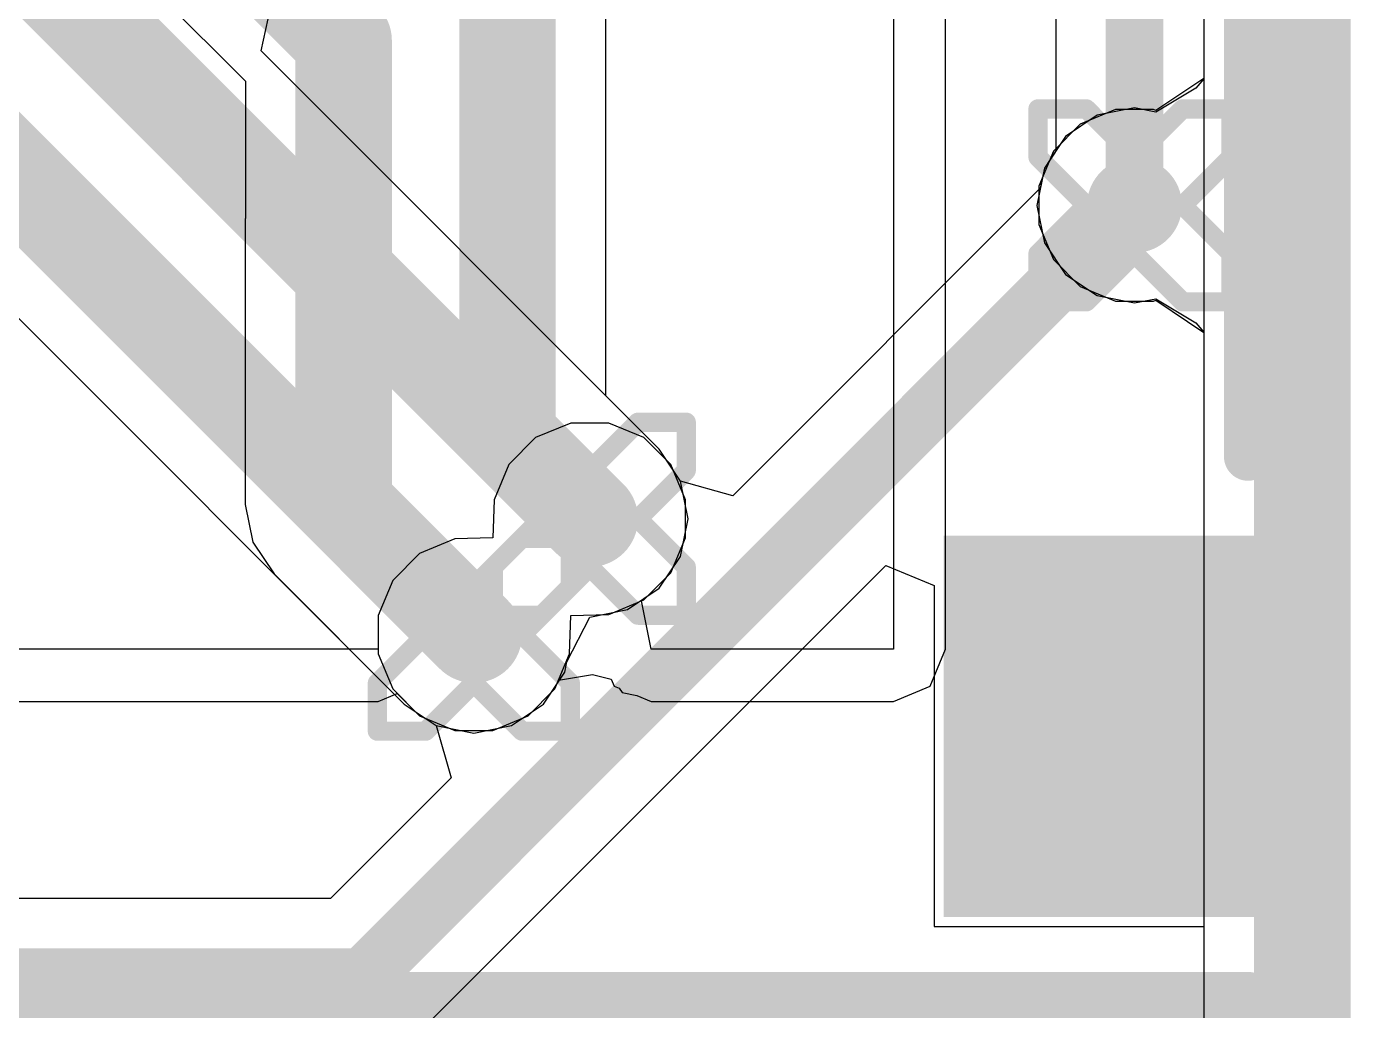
# Model space of a CAD drawing. Header units: inches. Extents: x 3 to 215, y 2 to 215.
# Drawn here: x 3.7501 to 3.8874, y 2.8515 to 2.9535 of the extents above; entities that cross this region are included whole.
import ezdxf

# ---------------------------------------------------------------- set-up
doc = ezdxf.new("R2010")
doc.units = ezdxf.units.IN
doc.header["$MEASUREMENT"] = 0
for name, color, linetype in [('Board_Outline', 56, 'Continuous'), ('Bottom Layer', 5, 'Continuous'), ('Bottom Overlay', 54, 'Continuous'), ('Bottom Paste', 16, 'Continuous'), ('Bottom Solder', 6, 'Continuous'), ('Drill Drawing', 1, 'Continuous'), ('Layer 1', 16, 'Continuous'), ('Layer 2', 76, 'Continuous'), ('Top Layer', 1, 'Continuous'), ('Via Holes', 16, 'Continuous')]:
    doc.layers.add(name, color=color, linetype=linetype)

# ---------------------------------------------------------------- blocks, each defined once
blk = doc.blocks.new('0781710002_B_37')
at = {"layer": 'Bottom Layer'}
blk.add_hatch(color=5, dxfattribs=at).paths.add_polyline_path([(-0.05511805, 0.09005905), (-0.05511805, 0.05856295), (-0.08267715, 0.05856295), (-0.08267715, 0.09005905)])
at = {"layer": 'Bottom Paste'}
blk.add_hatch(color=16, dxfattribs=at).paths.add_polyline_path([(-0.05511805, 0.09005905), (-0.05511805, 0.05856295), (-0.08267715, 0.05856295), (-0.08267715, 0.09005905)])
at = {"layer": 'Bottom Solder'}
blk.add_hatch(color=6, dxfattribs=at).paths.add_polyline_path([(-0.05111805, 0.09405905), (-0.05111805, 0.05456295), (-0.08667715, 0.05456295), (-0.08667715, 0.09405905)])
at = {"layer": 'Bottom Overlay', "const_width": 0.005}
for points in [[(0.0826772, 0.1022638), (-0.0826772, 0.1022638)], [(-0.0826772, 0.0463582), (-0.0826772, -0.0784449)]]:
    blk.add_lwpolyline(points, dxfattribs=at)
at = {"layer": 'Bottom Overlay', "const_width": 0.0025}
for points in [[(-0.0839272, 0.1022638, 1), (-0.0814272, 0.1022638, 1)], [(-0.0839272, 0.0463582, 1), (-0.0814272, 0.0463582, 1)]]:
    blk.add_lwpolyline(points, format="xyb", close=True, dxfattribs=at)

msp = doc.modelspace()

# ---------------------------------------------------------------- hatches: boundary and pattern name
at = {"layer": 'Bottom Layer'}
h = msp.add_hatch(color=5, dxfattribs=at)
edge = h.paths.add_edge_path()
edge.add_arc((3.865, 2.935), 0.0049212, 0, 360)
h = msp.add_hatch(color=5, dxfattribs=at)
edge = h.paths.add_edge_path()
edge.add_arc((3.8085208, 2.9025208), 0.0049212, 0, 360)
h = msp.add_hatch(color=5, dxfattribs=at)
edge = h.paths.add_edge_path()
edge.add_arc((3.7965, 2.8905), 0.0049212, 0, 360)
at = {"layer": 'Layer 1'}
h = msp.add_hatch(color=16, dxfattribs=at)
edge = h.paths.add_edge_path()
edge.add_arc((3.865, 2.935), 0.0049212, 0, 360)
h = msp.add_hatch(color=16, dxfattribs=at)
edge = h.paths.add_edge_path()
edge.add_arc((3.8085208, 2.9025208), 0.0049212, 0, 360)
h = msp.add_hatch(color=16, dxfattribs=at)
edge = h.paths.add_edge_path()
edge.add_arc((3.7965, 2.8905), 0.0049212, 0, 360)
at = {"layer": 'Layer 2'}
h = msp.add_hatch(color=76, dxfattribs=at)
edge = h.paths.add_edge_path()
edge.add_arc((3.865, 2.935), 0.0049212, 0, 360)
h = msp.add_hatch(color=76, dxfattribs=at)
edge = h.paths.add_edge_path()
edge.add_arc((3.8085208, 2.9025208), 0.0049212, 0, 360)
h = msp.add_hatch(color=76, dxfattribs=at)
edge = h.paths.add_edge_path()
edge.add_arc((3.7965, 2.8905), 0.0049212, 0, 360)
at = {"layer": 'Top Layer'}
h = msp.add_hatch(color=1, dxfattribs=at)
edge = h.paths.add_edge_path()
edge.add_arc((3.865, 2.935), 0.0049212, 0, 360)
h = msp.add_hatch(color=1, dxfattribs=at)
edge = h.paths.add_edge_path()
edge.add_arc((3.8085208, 2.9025208), 0.0049212, 0, 360)
h = msp.add_hatch(color=1, dxfattribs=at)
edge = h.paths.add_edge_path()
edge.add_arc((3.7965, 2.8905), 0.0049212, 0, 360)
at = {"layer": 'Via Holes'}
h = msp.add_hatch(color=7, dxfattribs=at)
edge = h.paths.add_edge_path()
edge.add_arc((3.865, 2.935), 0.003937, 0, 360)
h = msp.add_hatch(color=7, dxfattribs=at)
edge = h.paths.add_edge_path()
edge.add_arc((3.8085208, 2.9025208), 0.003937, 0, 360)
h = msp.add_hatch(color=7, dxfattribs=at)
edge = h.paths.add_edge_path()
edge.add_arc((3.7965, 2.8905), 0.003937, 0, 360)

# ---------------------------------------------------------------- linework, layer by layer
at = {"layer": 'Board_Outline', "const_width": 0.01}
msp.add_lwpolyline([(3.8824016, 2.6025984), (3.8824016, 3.39)], dxfattribs=at)
at = {"layer": 'Bottom Layer'}
for p, q in [((3.8722062, 3.007588), (3.8722062, 2.9481307)), ((3.810196, 2.9265832), (3.810196, 2.9591244)), ((3.7628322, 2.9578317), (3.7728043, 2.9478596)), ((3.7728043, 2.9478596), (3.7728043, 2.9336255)), ((3.8722062, 2.9481307), (3.8713517, 2.9471609)), ((3.8713517, 2.9471609), (3.8672061, 2.9446768)), ((3.865, 2.9451156), (3.8611289, 2.9443456)), ((3.8672061, 2.9446768), (3.865, 2.9451156)), ((3.8611289, 2.9443456), (3.8578472, 2.9421528)), ((3.8578472, 2.9421528), (3.8556544, 2.9388711)), ((3.8556544, 2.9388711), (3.8552369, 2.9367722)), ((3.8552369, 2.9367722), (3.8233453, 2.9048807)), ((3.7728043, 2.9336255), (3.7728041, 2.9336245)), ((3.7728041, 2.9336245), (3.7728041, 2.9040002)), ((3.8101958, 2.9265822), (3.810196, 2.9265832)), ((3.8101958, 2.915265), (3.8101958, 2.9265822)), ((3.8157304, 2.9097304), (3.8101958, 2.915265)), ((3.8179406, 2.9064227), (3.8157304, 2.9097304)), ((3.8233453, 2.9048807), (3.8179406, 2.9064227)), ((3.7728041, 2.9040002), (3.7735802, 2.9000984)), ((3.7735802, 2.9000984), (3.7757904, 2.8967906)), ((3.7907677, 2.8492323), (3.8392205, 2.8976851)), ((3.8392205, 2.8976851), (3.8442205, 2.895614)), ((3.7757904, 2.8967906), (3.78929, 2.883291)), ((3.8442205, 2.895614), (3.8442205, 2.860252)), ((3.78929, 2.883291), (3.7892904, 2.8832904)), ((3.7892904, 2.8832904), (3.7925981, 2.8810802)), ((3.7925981, 2.8810802), (3.7941401, 2.8756755)), ((3.7941401, 2.8756755), (3.7816213, 2.8631567)), ((3.7816213, 2.8631567), (3.7439843, 2.8631567)), ((3.8442205, 2.860252), (3.8722062, 2.860252)), ((3.8722062, 2.860252), (3.8722062, 2.8485332))]:
    msp.add_line(p, q, dxfattribs=at)
for points, const_width in [([(3.7700416, 2.9650415), (3.7830002, 2.9520829)], 0.01), ([(3.8000001, 2.9265832), (3.8000001, 2.9591244)], 0.01), ([(3.7830002, 2.9336247), (3.7830002, 2.9520829)], 0.01), ([(3.783, 2.9336245), (3.7830002, 2.9336247)], 0.01), ([(3.783, 2.9040002), (3.783, 2.9336245)], 0.01), ([(3.785, 2.855), (3.865, 2.935)], 0.006), ([(3.7999999, 2.926583), (3.8000001, 2.9265832)], 0.01), ([(3.7999999, 2.9110417), (3.7999999, 2.926583)], 0.01), ([(3.7999999, 2.9110417), (3.8085208, 2.9025208)], 0.01), ([(3.783, 2.9040002), (3.7965, 2.8905002)], 0.01), ([(3.7965, 2.8905), (3.7965, 2.8905002)], 0.01), ([(3.533, 2.855), (3.785, 2.855)], 0.006)]:
    msp.add_lwpolyline(points, dxfattribs=dict(at, const_width=const_width))
for points, const_width in [([(3.7805002, 2.9520829, 1), (3.7855002, 2.9520829, 1)], 0.005), ([(3.7805002, 2.9520829, 1), (3.7855002, 2.9520829, 1)], 0.005), ([(3.7805, 2.9336245, 1), (3.7855, 2.9336245, 1)], 0.005), ([(3.7805, 2.9336245, 1), (3.7855, 2.9336245, 1)], 0.005), ([(3.7805002, 2.9336247, 1), (3.7855002, 2.9336247, 1)], 0.005), ([(3.7805002, 2.9336247, 1), (3.7855002, 2.9336247, 1)], 0.005), ([(3.8635, 2.935, 1), (3.8665, 2.935, 1)], 0.003), ([(3.7974999, 2.926583, 1), (3.8024999, 2.926583, 1)], 0.005), ([(3.7974999, 2.926583, 1), (3.8024999, 2.926583, 1)], 0.005), ([(3.7975001, 2.9265832, 1), (3.8025001, 2.9265832, 1)], 0.005), ([(3.7975001, 2.9265832, 1), (3.8025001, 2.9265832, 1)], 0.005), ([(3.7974999, 2.9110417, 1), (3.8024999, 2.9110417, 1)], 0.005), ([(3.7974999, 2.9110417, 1), (3.8024999, 2.9110417, 1)], 0.005), ([(3.7805, 2.9040002, 1), (3.7855, 2.9040002, 1)], 0.005), ([(3.7805, 2.9040002, 1), (3.7855, 2.9040002, 1)], 0.005), ([(3.8060208, 2.9025208, 1), (3.8110208, 2.9025208, 1)], 0.005), ([(3.794, 2.8905002, 1), (3.799, 2.8905002, 1)], 0.005), ([(3.794, 2.8905002, 1), (3.799, 2.8905002, 1)], 0.005), ([(3.794, 2.8905, 1), (3.799, 2.8905, 1)], 0.005), ([(3.7835, 2.855, 1), (3.7865, 2.855, 1)], 0.003), ([(3.7835, 2.855, 1), (3.7865, 2.855, 1)], 0.003)]:
    msp.add_lwpolyline(points, format="xyb", close=True, dxfattribs=dict(at, const_width=const_width))
at = {"layer": 'Drill Drawing', "const_width": 0.002}
for points in [[(3.855, 2.94), (3.855, 2.945)], [(3.855, 2.945), (3.86, 2.945)], [(3.86, 2.945), (3.865, 2.94)], [(3.865, 2.94), (3.87, 2.945)], [(3.87, 2.945), (3.875, 2.945)], [(3.875, 2.94), (3.875, 2.945)], [(3.855, 2.94), (3.86, 2.935)], [(3.87, 2.935), (3.875, 2.94)], [(3.855, 2.93), (3.86, 2.935)], [(3.87, 2.935), (3.875, 2.93)], [(3.855, 2.925), (3.855, 2.93)], [(3.86, 2.925), (3.865, 2.93)], [(3.865, 2.93), (3.87, 2.925)], [(3.875, 2.925), (3.875, 2.93)], [(3.855, 2.925), (3.86, 2.925)], [(3.87, 2.925), (3.875, 2.925)], [(3.7985208, 2.9075208), (3.7985208, 2.9125208)], [(3.7985208, 2.9125208), (3.8035208, 2.9125208)], [(3.8035208, 2.9125208), (3.8085208, 2.9075208)], [(3.8085208, 2.9075208), (3.8135208, 2.9125208)], [(3.8135208, 2.9125208), (3.8185208, 2.9125208)], [(3.8185208, 2.9075208), (3.8185208, 2.9125208)], [(3.7985208, 2.9075208), (3.8035208, 2.9025208)], [(3.8135208, 2.9025208), (3.8185208, 2.9075208)], [(3.7985208, 2.8975208), (3.8035208, 2.9025208)], [(3.8135208, 2.9025208), (3.8185208, 2.8975208)], [(3.7865, 2.8955), (3.7865, 2.9005)], [(3.7865, 2.9005), (3.7915, 2.9005)], [(3.7915, 2.9005), (3.7965, 2.8955)], [(3.7965, 2.8955), (3.8015, 2.9005)], [(3.8015, 2.9005), (3.8065, 2.9005)], [(3.8065, 2.8955), (3.8065, 2.9005)], [(3.7985208, 2.8925208), (3.7985208, 2.8975208)], [(3.8035208, 2.8925208), (3.8085208, 2.8975208)], [(3.8085208, 2.8975208), (3.8135208, 2.8925208)], [(3.8185208, 2.8925208), (3.8185208, 2.8975208)], [(3.7865, 2.8955), (3.7915, 2.8905)], [(3.8015, 2.8905), (3.8065, 2.8955)], [(3.7985208, 2.8925208), (3.8035208, 2.8925208)], [(3.8135208, 2.8925208), (3.8185208, 2.8925208)], [(3.7865, 2.8855), (3.7915, 2.8905)], [(3.8015, 2.8905), (3.8065, 2.8855)], [(3.7865, 2.8805), (3.7865, 2.8855)], [(3.7915, 2.8805), (3.7965, 2.8855)], [(3.7965, 2.8855), (3.8015, 2.8805)], [(3.8065, 2.8805), (3.8065, 2.8855)], [(3.7865, 2.8805), (3.7915, 2.8805)], [(3.8015, 2.8805), (3.8065, 2.8805)]]:
    msp.add_lwpolyline(points, dxfattribs=at)
at = {"layer": 'Drill Drawing', "const_width": 0.001}
for points in [[(3.8545, 2.945, 1), (3.8555, 2.945, 1)], [(3.8545, 2.945, 1), (3.8555, 2.945, 1)], [(3.8595, 2.945, 1), (3.8605, 2.945, 1)], [(3.8595, 2.945, 1), (3.8605, 2.945, 1)], [(3.8695, 2.945, 1), (3.8705, 2.945, 1)], [(3.8695, 2.945, 1), (3.8705, 2.945, 1)], [(3.8745, 2.945, 1), (3.8755, 2.945, 1)], [(3.8745, 2.945, 1), (3.8755, 2.945, 1)], [(3.8545, 2.94, 1), (3.8555, 2.94, 1)], [(3.8545, 2.94, 1), (3.8555, 2.94, 1)], [(3.8645, 2.94, 1), (3.8655, 2.94, 1)], [(3.8645, 2.94, 1), (3.8655, 2.94, 1)], [(3.8745, 2.94, 1), (3.8755, 2.94, 1)], [(3.8745, 2.94, 1), (3.8755, 2.94, 1)], [(3.8595, 2.935, 1), (3.8605, 2.935, 1)], [(3.8595, 2.935, 1), (3.8605, 2.935, 1)], [(3.8695, 2.935, 1), (3.8705, 2.935, 1)], [(3.8695, 2.935, 1), (3.8705, 2.935, 1)], [(3.8545, 2.93, 1), (3.8555, 2.93, 1)], [(3.8545, 2.93, 1), (3.8555, 2.93, 1)], [(3.8645, 2.93, 1), (3.8655, 2.93, 1)], [(3.8645, 2.93, 1), (3.8655, 2.93, 1)], [(3.8745, 2.93, 1), (3.8755, 2.93, 1)], [(3.8745, 2.93, 1), (3.8755, 2.93, 1)], [(3.8545, 2.925, 1), (3.8555, 2.925, 1)], [(3.8545, 2.925, 1), (3.8555, 2.925, 1)], [(3.8595, 2.925, 1), (3.8605, 2.925, 1)], [(3.8595, 2.925, 1), (3.8605, 2.925, 1)], [(3.8695, 2.925, 1), (3.8705, 2.925, 1)], [(3.8695, 2.925, 1), (3.8705, 2.925, 1)], [(3.8745, 2.925, 1), (3.8755, 2.925, 1)], [(3.8745, 2.925, 1), (3.8755, 2.925, 1)], [(3.7980208, 2.9125208, 1), (3.7990208, 2.9125208, 1)], [(3.7980208, 2.9125208, 1), (3.7990208, 2.9125208, 1)], [(3.8030208, 2.9125208, 1), (3.8040208, 2.9125208, 1)], [(3.8030208, 2.9125208, 1), (3.8040208, 2.9125208, 1)], [(3.8130208, 2.9125208, 1), (3.8140208, 2.9125208, 1)], [(3.8130208, 2.9125208, 1), (3.8140208, 2.9125208, 1)], [(3.8180208, 2.9125208, 1), (3.8190208, 2.9125208, 1)], [(3.8180208, 2.9125208, 1), (3.8190208, 2.9125208, 1)], [(3.7980208, 2.9075208, 1), (3.7990208, 2.9075208, 1)], [(3.7980208, 2.9075208, 1), (3.7990208, 2.9075208, 1)], [(3.8080208, 2.9075208, 1), (3.8090208, 2.9075208, 1)], [(3.8080208, 2.9075208, 1), (3.8090208, 2.9075208, 1)], [(3.8180208, 2.9075208, 1), (3.8190208, 2.9075208, 1)], [(3.8180208, 2.9075208, 1), (3.8190208, 2.9075208, 1)], [(3.8030208, 2.9025208, 1), (3.8040208, 2.9025208, 1)], [(3.8030208, 2.9025208, 1), (3.8040208, 2.9025208, 1)], [(3.8130208, 2.9025208, 1), (3.8140208, 2.9025208, 1)], [(3.8130208, 2.9025208, 1), (3.8140208, 2.9025208, 1)], [(3.786, 2.9005, 1), (3.787, 2.9005, 1)], [(3.786, 2.9005, 1), (3.787, 2.9005, 1)], [(3.791, 2.9005, 1), (3.792, 2.9005, 1)], [(3.791, 2.9005, 1), (3.792, 2.9005, 1)], [(3.801, 2.9005, 1), (3.802, 2.9005, 1)], [(3.801, 2.9005, 1), (3.802, 2.9005, 1)], [(3.806, 2.9005, 1), (3.807, 2.9005, 1)], [(3.806, 2.9005, 1), (3.807, 2.9005, 1)], [(3.7980208, 2.8975208, 1), (3.7990208, 2.8975208, 1)], [(3.7980208, 2.8975208, 1), (3.7990208, 2.8975208, 1)], [(3.8080208, 2.8975208, 1), (3.8090208, 2.8975208, 1)], [(3.8080208, 2.8975208, 1), (3.8090208, 2.8975208, 1)], [(3.8180208, 2.8975208, 1), (3.8190208, 2.8975208, 1)], [(3.8180208, 2.8975208, 1), (3.8190208, 2.8975208, 1)], [(3.786, 2.8955, 1), (3.787, 2.8955, 1)], [(3.786, 2.8955, 1), (3.787, 2.8955, 1)], [(3.796, 2.8955, 1), (3.797, 2.8955, 1)], [(3.796, 2.8955, 1), (3.797, 2.8955, 1)], [(3.806, 2.8955, 1), (3.807, 2.8955, 1)], [(3.806, 2.8955, 1), (3.807, 2.8955, 1)], [(3.7980208, 2.8925208, 1), (3.7990208, 2.8925208, 1)], [(3.7980208, 2.8925208, 1), (3.7990208, 2.8925208, 1)], [(3.8030208, 2.8925208, 1), (3.8040208, 2.8925208, 1)], [(3.8030208, 2.8925208, 1), (3.8040208, 2.8925208, 1)], [(3.8130208, 2.8925208, 1), (3.8140208, 2.8925208, 1)], [(3.8130208, 2.8925208, 1), (3.8140208, 2.8925208, 1)], [(3.8180208, 2.8925208, 1), (3.8190208, 2.8925208, 1)], [(3.8180208, 2.8925208, 1), (3.8190208, 2.8925208, 1)], [(3.791, 2.8905, 1), (3.792, 2.8905, 1)], [(3.791, 2.8905, 1), (3.792, 2.8905, 1)], [(3.801, 2.8905, 1), (3.802, 2.8905, 1)], [(3.801, 2.8905, 1), (3.802, 2.8905, 1)], [(3.786, 2.8855, 1), (3.787, 2.8855, 1)], [(3.786, 2.8855, 1), (3.787, 2.8855, 1)], [(3.796, 2.8855, 1), (3.797, 2.8855, 1)], [(3.796, 2.8855, 1), (3.797, 2.8855, 1)], [(3.806, 2.8855, 1), (3.807, 2.8855, 1)], [(3.806, 2.8855, 1), (3.807, 2.8855, 1)], [(3.786, 2.8805, 1), (3.787, 2.8805, 1)], [(3.786, 2.8805, 1), (3.787, 2.8805, 1)], [(3.791, 2.8805, 1), (3.792, 2.8805, 1)], [(3.791, 2.8805, 1), (3.792, 2.8805, 1)], [(3.801, 2.8805, 1), (3.802, 2.8805, 1)], [(3.801, 2.8805, 1), (3.802, 2.8805, 1)], [(3.806, 2.8805, 1), (3.807, 2.8805, 1)], [(3.806, 2.8805, 1), (3.807, 2.8805, 1)]]:
    msp.add_lwpolyline(points, format="xyb", close=True, dxfattribs=at)
at = {"layer": 'Layer 1'}
for p, q in [((3.84, 3.012), (3.84, 2.889)), ((3.845412, 2.889), (3.845412, 3.007588)), ((3.8722062, 3.007588), (3.8722062, 2.9481658)), ((3.8722062, 2.9481658), (3.8672061, 2.9448248)), ((3.8630265, 2.9449212), (3.8593801, 2.9434108)), ((3.8669735, 2.9449212), (3.8630265, 2.9449212)), ((3.8672061, 2.9448248), (3.8669735, 2.9449212)), ((3.8593801, 2.9434108), (3.8565892, 2.9406199)), ((3.8565892, 2.9406199), (3.8550788, 2.9369735)), ((3.8550788, 2.9369735), (3.8550788, 2.9330265)), ((3.8550788, 2.9330265), (3.8565892, 2.9293801)), ((3.8565892, 2.9293801), (3.8593801, 2.9265892)), ((3.8593801, 2.9265892), (3.8630265, 2.9250788)), ((3.8630265, 2.9250788), (3.8669735, 2.9250788)), ((3.8669735, 2.9250788), (3.8672061, 2.9251752)), ((3.8672061, 2.9251752), (3.8722062, 2.9218342)), ((3.8722062, 2.9218342), (3.8722062, 2.8485332)), ((3.8065473, 2.912442), (3.8029009, 2.9109316)), ((3.8104943, 2.912442), (3.8065473, 2.912442)), ((3.8141407, 2.9109316), (3.8104943, 2.912442)), ((3.8029009, 2.9109316), (3.80011, 2.9081407)), ((3.8169316, 2.9081407), (3.8141407, 2.9109316)), ((3.80011, 2.9081407), (3.7985996, 2.9044943)), ((3.818442, 2.9044943), (3.8169316, 2.9081407)), ((3.7985996, 2.9044943), (3.7984772, 2.9005436)), ((3.818442, 2.9005473), (3.818442, 2.9044943)), ((3.7945264, 2.9004212), (3.7908801, 2.8989108)), ((3.7984772, 2.9005436), (3.7945264, 2.9004212)), ((3.8169316, 2.8969009), (3.818442, 2.9005473)), ((3.7908801, 2.8989108), (3.7880892, 2.8961199)), ((3.8141407, 2.89411), (3.8169316, 2.8969009)), ((3.7880892, 2.8961199), (3.7865788, 2.8924735)), ((3.8138752, 2.894), (3.8141407, 2.89411)), ((3.8148698, 2.889), (3.8138752, 2.894)), ((3.7865788, 2.8924735), (3.7865788, 2.889)), ((3.7865788, 2.889), (3.7121988, 2.889)), ((3.84, 2.889), (3.8148698, 2.889)), ((3.8438269, 2.8851731), (3.845412, 2.889)), ((3.8052827, 2.885778), (3.808801, 2.8863604)), ((3.808801, 2.8863604), (3.8107435, 2.8858958)), ((3.8107435, 2.8858958), (3.8110429, 2.8851731)), ((3.8021199, 2.8820892), (3.8049108, 2.8848801)), ((3.8049108, 2.8848801), (3.8052827, 2.885778)), ((3.8110429, 2.8851731), (3.8115551, 2.8849609)), ((3.8115551, 2.8849609), (3.8118631, 2.8845)), ((3.8118631, 2.8845), (3.8134114, 2.8841921)), ((3.84, 2.883588), (3.8438269, 2.8851731)), ((3.713541, 2.883588), (3.7865788, 2.883588)), ((3.7865788, 2.883588), (3.7885605, 2.8844088)), ((3.7885605, 2.8844088), (3.7908801, 2.8820892)), ((3.8134114, 2.8841921), (3.8148698, 2.883588)), ((3.8148698, 2.883588), (3.84, 2.883588)), ((3.7908801, 2.8820892), (3.7945265, 2.8805788)), ((3.7984735, 2.8805788), (3.8021199, 2.8820892)), ((3.7945265, 2.8805788), (3.7984735, 2.8805788))]:
    msp.add_line(p, q, dxfattribs=at)
at = {"layer": 'Layer 2'}
for p, q in [((3.8722062, 3.0171044), (3.8722062, 2.8485332)), ((3.8065473, 2.912442), (3.8029009, 2.9109316)), ((3.8104943, 2.912442), (3.8065473, 2.912442)), ((3.8141407, 2.9109316), (3.8104943, 2.912442)), ((3.8029009, 2.9109316), (3.80011, 2.9081407)), ((3.8169316, 2.9081407), (3.8141407, 2.9109316)), ((3.80011, 2.9081407), (3.7985996, 2.9044943)), ((3.818442, 2.9044943), (3.8169316, 2.9081407)), ((3.7985996, 2.9044943), (3.7984772, 2.9005436)), ((3.818442, 2.9005473), (3.818442, 2.9044943)), ((3.7945264, 2.9004212), (3.7908801, 2.8989108)), ((3.7984772, 2.9005436), (3.7945264, 2.9004212)), ((3.8169316, 2.8969009), (3.818442, 2.9005473)), ((3.7908801, 2.8989108), (3.7880892, 2.8961199)), ((3.8141407, 2.89411), (3.8169316, 2.8969009)), ((3.7880892, 2.8961199), (3.7865788, 2.8924735)), ((3.8104944, 2.8925996), (3.8141407, 2.89411)), ((3.7865788, 2.8924735), (3.7865788, 2.8885265)), ((3.8064212, 2.8885265), (3.8065436, 2.8924772)), ((3.8065436, 2.8924772), (3.8104944, 2.8925996)), ((3.7865788, 2.8885265), (3.7880892, 2.8848801)), ((3.8049108, 2.8848801), (3.8064212, 2.8885265)), ((3.7880892, 2.8848801), (3.7908801, 2.8820892)), ((3.8021199, 2.8820892), (3.8049108, 2.8848801)), ((3.7908801, 2.8820892), (3.7945265, 2.8805788)), ((3.7984735, 2.8805788), (3.8021199, 2.8820892)), ((3.7945265, 2.8805788), (3.7984735, 2.8805788))]:
    msp.add_line(p, q, dxfattribs=at)
at = {"layer": 'Top Layer'}
for p, q in [((3.8568433, 2.9887759), (3.8568433, 2.9406504)), ((3.7744485, 2.9510123), (3.7757219, 2.9568101)), ((3.8157304, 2.9097304), (3.7744485, 2.9510123)), ((3.8568433, 2.9406504), (3.8556544, 2.9388711)), ((3.8556544, 2.9388711), (3.8548844, 2.935)), ((3.8548844, 2.935), (3.8556544, 2.9311289)), ((3.8556544, 2.9311289), (3.8578472, 2.9278472)), ((3.8578472, 2.9278472), (3.8611289, 2.9256544)), ((3.8611289, 2.9256544), (3.865, 2.9248844)), ((3.865, 2.9248844), (3.8672061, 2.9253232)), ((3.8672061, 2.9253232), (3.8713517, 2.9228391)), ((3.7487493, 2.9238315), (3.7892904, 2.8832904)), ((3.8713517, 2.9228391), (3.8722062, 2.9218693)), ((3.8722062, 2.9218693), (3.8722062, 2.8485332)), ((3.8179406, 2.9064226), (3.8157304, 2.9097304)), ((3.8187167, 2.9025208), (3.8179406, 2.9064226)), ((3.8179406, 2.898619), (3.8187167, 2.9025208)), ((3.8157304, 2.8953112), (3.8179406, 2.898619)), ((3.8124226, 2.893101), (3.8157304, 2.8953112)), ((3.8085209, 2.8923249), (3.8124226, 2.893101)), ((3.8061391, 2.8877006), (3.8085209, 2.8923249)), ((3.8059198, 2.8865982), (3.8061391, 2.8877006)), ((3.8037096, 2.8832904), (3.8059198, 2.8865982)), ((3.7892904, 2.8832904), (3.7925982, 2.8810802)), ((3.8004018, 2.8810802), (3.8037096, 2.8832904)), ((3.7925982, 2.8810802), (3.7965, 2.8803041)), ((3.7965, 2.8803041), (3.8004018, 2.8810802))]:
    msp.add_line(p, q, dxfattribs=at)
for points, const_width in [([(3.865, 2.935), (3.865, 2.9921546)], 0.006), ([(3.7262269, 2.9848145), (3.7629999, 2.9480415)], 0.01), ([(3.7191853, 2.9678145), (3.7559583, 2.9310415)], 0.01), ([(3.7629999, 2.9480415), (3.7630001, 2.9480415)], 0.01), ([(3.7630001, 2.9480415), (3.8085208, 2.9025208)], 0.01), ([(3.7559583, 2.9310415), (3.7559585, 2.9310415)], 0.01), ([(3.7559585, 2.9310415), (3.7965, 2.8905)], 0.01)]:
    msp.add_lwpolyline(points, dxfattribs=dict(at, const_width=const_width))
for points, const_width in [([(3.7604999, 2.9480415, 1), (3.7654999, 2.9480415, 1)], 0.005), ([(3.7604999, 2.9480415, 1), (3.7654999, 2.9480415, 1)], 0.005), ([(3.7605001, 2.9480415, 1), (3.7655001, 2.9480415, 1)], 0.005), ([(3.7605001, 2.9480415, 1), (3.7655001, 2.9480415, 1)], 0.005), ([(3.8635, 2.935, 1), (3.8665, 2.935, 1)], 0.003), ([(3.7534583, 2.9310415, 1), (3.7584583, 2.9310415, 1)], 0.005), ([(3.7534583, 2.9310415, 1), (3.7584583, 2.9310415, 1)], 0.005), ([(3.7534585, 2.9310415, 1), (3.7584585, 2.9310415, 1)], 0.005), ([(3.7534585, 2.9310415, 1), (3.7584585, 2.9310415, 1)], 0.005), ([(3.8060208, 2.9025208, 1), (3.8110208, 2.9025208, 1)], 0.005), ([(3.794, 2.8905, 1), (3.799, 2.8905, 1)], 0.005)]:
    msp.add_lwpolyline(points, format="xyb", close=True, dxfattribs=dict(at, const_width=const_width))

# ---------------------------------------------------------------- block references
at = {"rotation": 180}
msp.add_blockref('0781710002_B_37', (3.7941024, 2.955311), dxfattribs=at)

doc.saveas('drawing.dxf')
